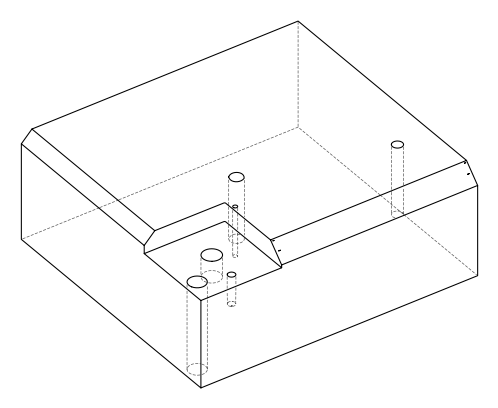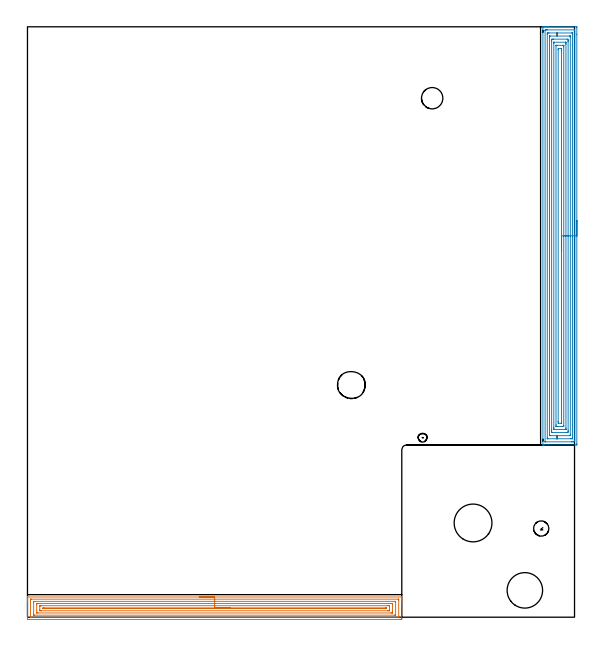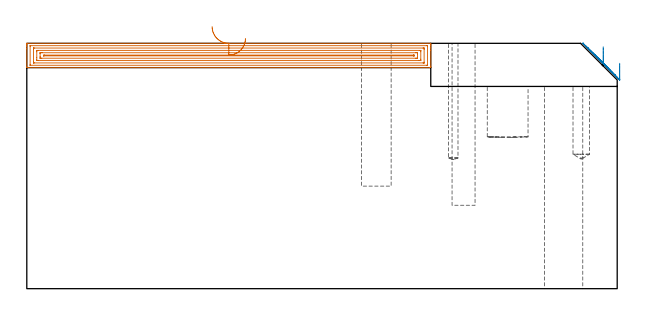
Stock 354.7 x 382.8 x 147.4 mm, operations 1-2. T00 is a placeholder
(PLAN: 16 operations, 11 tool changes, 156.4 min)
(1 AREA_MILL | FG_CHAMFER_SURFACE | UGT0205_001 | 11.84 min | 26630 mm3)
(2 AREA_MILL_1 | FG_CHAMFER_SURFACE_1 | UGT0205_001 | 17.73 min | 67552 mm3)
(3 MILL_CORNER_NOTCH_RECTANGULAR | CORNER_NOTCH_RECTANGULAR | NXT0201_008 | Follow Part, ap 1.5, ae 75% | 120.4 min | 321274 mm3)
(4 MILL_BLIND_HOLE_FROM_SOLID_MATERIAL | STEP1POCKET | NXT0201_011 | Spiral | 1.03 min | 14537 mm3)
(5 MILL_BLIND_HOLE_FROM_SOLID_MATERIAL_1 | STEP1POCKET_3 | NXT0201_011 | Spiral | 2.65 min | 21349 mm3)
(6 INDEXABLE_INSERT_DRILL_BLIND_HOLE_FROM_SOLID | STEP1POCKET_1 | NXT0302_020 | 0.14 min | 14312 mm3)
(7 SPOT_DRILL | STEP1HOLE | NXT0321_9005460120000 | 0.05 min | 181 mm3)
(8 SPOT_DRILL_1 | STEP1POCKET_2 | NXT0321_9005460120000 | 0.03 min | 7 mm3)
(9 SPOT_DRILL_2 | STEP1POCKET_4 | NXT0321_9005460120000 | 0.03 min | 26 mm3)
(10 DRILL_BLIND_HOLE_INTO_CENTER | STEP1HOLE | NXT0301_028 | 0.05 min | 124 mm3)
(11 GUN_DRILL_THROUGH_HOLE | STEP1HOLE | UGT0307_001 | 0.55 min | 2199 mm3)
(12 SPADE_DRILL_TO_ENLARGE_THROUGH_HOLE | STEP1HOLE | UGT0306_005 | 0.52 min | 17512 mm3)
(13 DRILL_TO_ENLARGE_THROUGH_HOLE | STEP1HOLE | UGT0301_055 | 0.53 min | 30396 mm3)
(14 DRILL_BLIND_HOLE_INTO_CENTER_1 | STEP1POCKET_2 | UGT0301_494 | 0.19 min | 3193 mm3)
(15 DRILL_BLIND_HOLE_INTO_CENTER_2 | STEP1POCKET_4 | NXT0301_028 | 0.29 min | 1756 mm3)
(16 BORE_BLIND_HOLE | STEP1POCKET_3 | UGT0332_075 | 0.35 min | 0 mm3)
(TOOL UGT0205_001 | Chamfer Mill 20 x 3 x 45 deg. | D20 FL50 Z2)
(TOOL NXT0201_008 | ENDMILL 6mm [2P460-0600-NA 1630] | D6 FL26 Z6)
(TOOL NXT0201_011 | ENDMILL 12mm [2P460-1200-NA 1630] | D12 FL38 Z6)
(TOOL NXT0302_020 | Index. Insert Drill 24.5mm [880-D2450L25-03] | D24.5 PA176 FL74 Z2)
(TOOL NXT0321_9005460120000 | NC Spot Drill, 142deg, 12mm, Carbide, Uncoated | D12 PA142 FL30 Z2)
(TOOL NXT0301_028 | Carbide Drill 5.7mm [860.1-0570-046A1-MM 2214] | D5.7 PA140 FL70 Z2)
(TOOL UGT0307_001 | Gun Drill 5 mm | D5 PA130 FL24 Z1)
(TOOL UGT0306_005 | Spade Drill 14.5mm | D14.5 PA132 FL10 Z2)
(TOOL UGT0301_055 | Twist Drill 23 mm | D23 PA118 FL155 Z2)
(TOOL UGT0301_494 | Carbide Drill 9.9 mm | D9.9 PA118 FL87 Z2)
(TOOL UGT0332_075 | 17.75 mm Rough Boring Bar | D17.75)
(OP 1 AREA_MILL)
G17 G21 G94 G90
T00 M6
G54
G17 G0 G90 X111.35 Y13.1 S1061 M3
G43 Z157.4 H0
G94 G1 X111.388 Z156.528 F250.
X111.502 Z155.663
X111.691 Z154.812
X111.953 Z153.98
X112.287 Z153.174
X112.69 Z152.4
X113.158 Z151.664
X113.69 Z150.972
X114.279 Z150.329
X114.922 Z149.739
X115.614 Z149.208
X116.35 Z148.74
X117.124 Z148.337
X117.93 Z148.003
X118.762 Z147.741
X119.613 Z147.552
X120.478 Z147.438
X121.35 Z147.4
X242.517
X242.69 Y13.097 Z147.388
X242.693 Y13.037 Z147.329
X242.7 Y12.603 Z146.903
Y12.332 Z146.632
Y11.601 Z145.896
Y10.343 Z144.64
Y8.924 Z143.219
Y-0.63 Z133.667
X242.698 Y-0.894 Z133.404
X242.693 Y-1.492 Z132.806
X242.671 Y-1.494 Z132.804
X242.07 Y-1.5 Z132.8
X0.63
X0.34 Y-1.497 Z132.802
X0.01 Y-1.492 Z132.806
X0. Y-1.157 Z133.14
Y9.816 Z144.111
Y11.236 Z145.532
Y11.601 Z145.896
Y12.332 Z146.632
Y12.604 Z146.903
X0.007 Y13.037 Z147.329
X0.01 Y13.097 Z147.388
X0.183 Y13.1 Z147.4
X121.35
Y11.686 Z145.986
X240.366 Y11.685 Z145.985
X240.535 Y11.683 Z145.983
X240.647 Y11.679 Z145.979
X240.691 Y11.673 Z145.973
X240.694 Y11.66 Z145.96
X240.697 Y11.601 Z145.901
X240.7 Y11.184 Z145.484
Y0.473 Z134.773
X240.697 Y-0.001 Z134.299
X240.694 Y-0.053 Z134.247
X240.691 Y-0.073 Z134.227
X240.619 Y-0.079 Z134.221
X240.451 Y-0.084 Z134.216
X240.366 Y-0.086 Z134.214
X2.334 Y-0.085 Z134.215
X2.165 Y-0.083 Z134.217
X2.053 Y-0.079 Z134.221
X2.009 Y-0.073 Z134.227
X2.006 Y-0.06 Z134.24
X2.003 Y-0.001 Z134.299
X2. Y0.416 Z134.716
Y11.126 Z145.426
X2.003 Y11.601 Z145.901
X2.006 Y11.653 Z145.953
X2.009 Y11.673 Z145.973
X2.081 Y11.679 Z145.979
X2.249 Y11.684 Z145.984
X2.334 Y11.685 Z145.985
X121.35 Y11.686 Z145.986
Y10.271 Z144.571
X238.037
X238.493 Y10.269 Z144.569
X238.644 Y10.267 Z144.567
X238.69 Y10.264 Z144.564
X238.695 Y10.161 Z144.461
X238.698 Y10.023 Z144.323
X238.7 Y9.816 Z144.116
Y9.61 Z143.91
Y1.784 Z136.084
X238.698 Y1.579 Z135.879
X238.69 Y1.371 Z135.671
X238.683 Y1.334 Z135.634
X238.663 Y1.332 Z135.632
X238.607 Y1.33 Z135.63
X238.493 Y1.329 Z135.629
X238.055 Y1.328 Z135.628
X4.663 Y1.329 Z135.629
X4.207 Y1.331 Z135.631
X4.056 Y1.333 Z135.633
X4.01 Y1.336 Z135.636
X4.005 Y1.439 Z135.739
X4.002 Y1.577 Z135.877
X4. Y1.784 Z136.084
Y1.99 Z136.29
Y9.816 Z144.116
X4.002 Y10.021 Z144.321
X4.01 Y10.229 Z144.529
X4.016 Y10.265 Z144.565
X4.037 Y10.268 Z144.568
X4.093 Y10.27 Z144.57
X4.207 Y10.271 Z144.571
X4.645
X121.35
Y8.857 Z143.157
X235.877
X236.646 Y8.851 Z143.151
X236.685
X236.69 Y8.808 Z143.108
X236.695 Y8.698 Z142.998
X236.698 Y8.477 Z142.777
X236.7 Y8.036 Z142.336
Y3.573 Z137.873
X236.698 Y3.125 Z137.425
X236.694 Y2.903 Z137.203
X236.69 Y2.792 Z137.092
X236.684 Y2.749 Z137.049
X236.633 Y2.748 Z137.048
X235.81 Y2.743 Z137.043
X235.744
X6.823
X6.054 Y2.749 Z137.049
X6.015
X6.01 Y2.792 Z137.092
X6.005 Y2.902 Z137.202
X6.002 Y3.123 Z137.423
X6. Y4.461 Z138.761
Y8.027 Z142.327
X6.002 Y8.475 Z142.775
X6.006 Y8.697 Z142.997
X6.01 Y8.808 Z143.108
X6.016 Y8.851 Z143.151
X6.067 Y8.852 Z143.152
X6.89 Y8.857 Z143.157
X6.956
X121.35
Y7.443 Z141.743
X233.717
X234.022 Y7.442 Z141.742
X234.616 Y7.439 Z141.739
X234.67 Y7.436 Z141.736
X234.69 Y7.427 Z141.727
X234.696 Y7.358 Z141.658
X234.698 Y7.139 Z141.439
X234.7 Y6.462 Z140.762
Y4.677 Z138.977
X234.699 Y4.461 Z138.761
X234.697 Y4.292 Z138.592
X234.694 Y4.208 Z138.508
X234.691 Y4.171 Z138.471
X234.631 Y4.164 Z138.464
X234.324 Y4.159 Z138.459
X234.022 Y4.158 Z138.458
X233.432 Y4.157 Z138.457
X8.983
X8.678 Y4.158 Z138.458
X8.084 Y4.161 Z138.461
X8.03 Y4.164 Z138.464
X8.01 Y4.173 Z138.473
X8.004 Y4.242 Z138.542
X8.002 Y4.461 Z138.761
X8. Y5.138 Z139.438
Y6.923 Z141.223
X8.001 Y7.139 Z141.439
X8.003 Y7.308 Z141.608
X8.006 Y7.392 Z141.692
X8.009 Y7.429 Z141.729
X8.069 Y7.436 Z141.736
X8.376 Y7.44 Z141.74
X8.678 Y7.442 Z141.742
X9.267 Y7.443 Z141.743
X121.35
Y6.029 Z140.329
X232.233 Y6.028 Z140.328
X232.453 Y6.027 Z140.327
X232.613 Y6.024 Z140.324
X232.686 Y6.022 Z140.322
X232.69 Y5.981 Z140.281
X232.698 Y5.782 Z140.082
X232.696 Y5.696 Z139.996
X232.69 Y5.59 Z139.89
X232.682 Y5.577 Z139.877
X232.672 Y5.575 Z139.875
X232.639 Y5.573 Z139.873
X232.368 Y5.571 Z139.871
X232.233
X10.467
X10.247 Y5.573 Z139.873
X10.087 Y5.576 Z139.876
X10.014 Y5.578 Z139.878
X10.01 Y5.619 Z139.919
X10.007 Y5.813 Z140.113
X10.018 Y6.022 Z140.322
X10.467 Y6.026 Z140.326
X10.685 Y6.028 Z140.328
X121.35 Y6.029 Z140.329
X122.222 Z140.367
X123.086 Z140.481
X123.938 Z140.67
X124.77 Z140.932
X125.576 Z141.266
X126.35 Z141.669
X127.086 Z142.137
X127.778 Z142.668
X128.421 Z143.258
X129.01 Z143.901
X129.541 Z144.593
X130.01 Z145.329
X130.413 Z146.103
X130.747 Z146.909
X131.009 Z147.741
X131.198 Z148.592
X131.312 Z149.457
X131.35 Z150.329
G0 Z157.4
M5
M2
(OP 2 AREA_MILL_1)
G17 G21 G94 G90
T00 M6
G54
G17 G0 G90 X356.2 Y257.25 S1061 M3
G43 Z157.4 H0
Z135.4
G94 G1 Y257.212 Z134.528 F250.
Y257.098 Z133.664
Y256.909 Z132.812
Y256.647 Z131.98
Y256.313 Z131.174
Y255.91 Z130.4
Y255.442 Z129.664
Y254.91 Z128.972
Y254.321 Z128.329
Y253.678 Z127.74
Y252.986 Z127.208
Y252.25 Z126.74
Y251.476 Z126.337
Y250.67 Z126.003
Y249.838 Z125.741
Y248.986 Z125.552
Y248.122 Z125.438
Y247.25 Z125.4
X356.199 Y112.321 Z125.401
X356.196 Y111.883 Z125.402
X356.192 Y111.71 Z125.406
X355.764 Y111.7 Z125.833
X337.889 Z143.707
X335.516 Z146.079
X334.829 Z146.77
X334.54 Z147.06
X334.313 Z147.281
X334.198 Y111.702 Z147.392
Y111.703 Z147.393
X334.2 Y111.874 Z147.4
Y382.626
X334.198 Y382.797 Z147.393
Y382.798 Z147.392
X334.54 Y382.8 Z147.059
X334.829 Z146.77
X335.516 Z146.079
X336.74 Z144.857
X337.277 Z144.317
X337.889 Z143.706
X355.764 Z125.833
X356.035 Y382.798 Z125.563
X356.192 Y382.79 Z125.406
X356.199 Y382.631 Z125.399
X356.2 Y382.179 Z125.4
Y377.962
Y247.25
X354.786 Z126.814
X354.785 Y114.208 Z126.815
X354.784 Y114.108 Z126.816
X354.779 Y113.721 Z126.821
X354.399 Y113.706 Z127.201
X354.003 Y113.702 Z127.597
X353.525 Y113.7 Z128.075
X352.645 Z128.955
X335.706 Y113.701 Z145.894
X335.674 Y113.703 Z145.926
X335.64 Y113.708 Z145.96
X335.621 Y113.712 Z145.979
X335.62 Y113.738 Z145.98
X335.615 Y114.008 Z145.985
Y380.292
X335.616 Y380.392 Z145.984
X335.621 Y380.779 Z145.979
X336.001 Y380.794 Z145.599
X336.397 Y380.798 Z145.203
X336.875 Y380.8 Z144.725
X337.277 Z144.323
X354.694 Y380.799 Z126.906
X354.726 Y380.797 Z126.874
X354.76 Y380.792 Z126.84
X354.779 Y380.788 Z126.821
X354.78 Y380.762 Z126.82
X354.785 Y380.492 Z126.815
X354.786 Y247.25 Z126.814
X353.372 Z128.228
X353.371 Y116.537 Z128.229
X353.369 Y115.895 Z128.231
X353.367 Y115.77 Z128.233
X353.365 Y115.715 Z128.235
X353.308 Y115.707 Z128.292
X353.123 Y115.704 Z128.477
X352.435 Y115.7 Z129.165
X352.243 Z129.357
X337.469 Z144.131
X337.277 Y115.703 Z144.323
X337.085 Y115.708 Z144.515
X337.036 Y115.71 Z144.564
X337.033 Y115.745 Z144.567
X337.03 Y115.811 Z144.57
X337.029 Y115.895 Z144.571
X337.028 Y116.147 Z144.572
X337.029 Y377.963 Z144.571
X337.031 Y378.605 Z144.569
X337.033 Y378.73 Z144.567
X337.035 Y378.785 Z144.565
X337.092 Y378.793 Z144.508
X337.277 Y378.796 Z144.323
X337.965 Y378.8 Z143.635
X338.157 Z143.443
X352.931 Z128.669
X353.123 Y378.797 Z128.477
X353.315 Y378.792 Z128.285
X353.364 Y378.79 Z128.236
X353.367 Y378.755 Z128.233
X353.37 Y378.689 Z128.23
X353.371 Y378.605 Z128.229
X353.372 Y378.352 Z128.228
Y247.25
X351.957 Z129.643
Y118.576
X351.955 Y117.975 Z129.645
X351.951 Y117.772 Z129.649
X351.949 Y117.71 Z129.651
X351.902 Y117.707 Z129.698
X351.794 Y117.704 Z129.806
X351.362 Y117.7 Z130.238
X339.02 Z142.58
X338.605 Y117.704 Z142.995
X338.501 Y117.707 Z143.099
X338.455 Y117.71 Z143.145
X338.45 Y117.742 Z143.15
X338.448 Y117.837 Z143.152
X338.443 Y118.286 Z143.157
Y375.924
X338.445 Y376.525 Z143.155
X338.449 Y376.728 Z143.151
X338.451 Y376.79 Z143.149
X338.498 Y376.793 Z143.102
X338.606 Y376.796 Z142.994
X339.038 Y376.8 Z142.562
X351.38 Z130.22
X351.795 Y376.796 Z129.805
X351.899 Y376.793 Z129.701
X351.945 Y376.79 Z129.655
X351.95 Y376.759 Z129.65
X351.952 Y376.663 Z129.648
X351.957 Y376.214 Z129.643
Y247.25
X350.543 Z131.057
Y121.195
X350.539 Y120.363 Z131.061
X350.537 Y120.307 Z131.063
X350.482 Y119.71 Z131.118
X350.251 Y119.704 Z131.349
X349.602 Y119.701 Z131.998
X349.375 Y119.7 Z132.225
X340.57 Y119.701 Z141.03
X339.918 Y119.71 Z141.682
X339.863 Y120.363 Z141.737
X339.86 Y120.422 Z141.74
X339.857 Y121.257 Z141.743
Y121.319
Y373.305
X339.861 Y374.137 Z141.739
X339.863 Y374.193 Z141.737
X339.918 Y374.79 Z141.682
X340.149 Y374.796 Z141.451
X340.798 Y374.799 Z140.802
X341.025 Y374.8 Z140.575
X349.83 Y374.799 Z131.77
X350.482 Y374.79 Z131.118
X350.537 Y374.137 Z131.063
X350.54 Y374.078 Z131.06
X350.543 Y373.243 Z131.057
Y373.181
Y247.25
X349.129 Z132.471
Y122.63
X349.128 Y122.15 Z132.472
X349.125 Y121.741 Z132.475
X349.122 Y121.717 Z132.478
X349.108 Y121.71 Z132.492
X349.054 Y121.705 Z132.546
X348.943 Y121.701 Z132.657
X341.531 Y121.7 Z140.069
X341.412 Y121.701 Z140.188
X341.334 Y121.705 Z140.266
X341.289 Y121.71 Z140.311
X341.278 Y121.717 Z140.322
X341.276 Y121.738 Z140.324
X341.272 Y122.15 Z140.328
X341.271 Y122.564 Z140.329
Y123.044
Y371.87
X341.272 Y372.35 Z140.328
X341.275 Y372.759 Z140.325
X341.278 Y372.783 Z140.322
X341.292 Y372.79 Z140.308
X341.346 Y372.795 Z140.254
X341.457 Y372.799 Z140.143
X348.869 Y372.8 Z132.731
X348.988 Y372.799 Z132.612
X349.066 Y372.795 Z132.534
X349.111 Y372.79 Z132.489
X349.122 Y372.783 Z132.478
X349.124 Y372.763 Z132.476
X349.128 Y372.35 Z132.472
X349.129 Y371.936 Z132.471
Y371.456
Y247.25
X347.715 Z133.885
X347.714 Y124.067 Z133.886
X347.712 Y123.937 Z133.888
X347.708 Y123.747 Z133.892
X347.703 Y123.71 Z133.897
X347.584 Y123.706 Z134.016
X347.429 Y123.702 Z134.171
X347.194 Y123.7 Z134.406
X346.961 Z134.639
X343.439 Z138.161
X342.792 Y123.701 Z138.808
X342.726 Y123.706 Z138.874
X342.704 Y123.71 Z138.896
X342.692 Y123.716 Z138.908
X342.69 Y123.743 Z138.91
X342.687 Y123.808 Z138.913
X342.686 Y123.937 Z138.914
X342.685 Y124.703 Z138.915
X342.686 Y370.433 Z138.914
X342.688 Y370.563 Z138.912
X342.692 Y370.753 Z138.908
X342.697 Y370.79 Z138.903
X342.816 Y370.794 Z138.784
X342.971 Y370.798 Z138.629
X343.206 Y370.8 Z138.394
X343.439 Z138.161
X346.961 Z134.639
X347.608 Y370.799 Z133.992
X347.674 Y370.795 Z133.926
X347.696 Y370.79 Z133.904
X347.708 Y370.784 Z133.892
X347.71 Y370.757 Z133.89
X347.713 Y370.692 Z133.887
X347.714 Y370.563 Z133.886
X347.715 Y369.797 Z133.885
Y247.25
X346.3 Z135.3
Y126.618
X346.299 Y126.396 Z135.301
X346.293 Y125.725 Z135.307
X346.103 Y125.702 Z135.497
X344.343 Y125.701 Z137.257
X344.32 Y125.703 Z137.28
X344.107 Y125.725 Z137.493
X344.103 Y125.944 Z137.497
X344.1 Y126.618 Z137.5
Y126.842
Y367.882
X344.101 Y368.104 Z137.499
X344.107 Y368.775 Z137.493
X344.297 Y368.798 Z137.303
X346.057 Y368.799 Z135.543
X346.08 Y368.797 Z135.52
X346.293 Y368.775 Z135.307
X346.297 Y368.556 Z135.303
X346.3 Y367.882 Z135.3
Y367.658
Y247.25
Y246.378 Z135.338
Y245.514 Z135.451
Y244.662 Z135.64
Y243.83 Z135.903
Y243.024 Z136.236
Y242.25 Z136.639
Y241.514 Z137.108
Y240.822 Z137.639
Y240.179 Z138.228
Y239.59 Z138.872
Y239.058 Z139.564
Y238.59 Z140.3
Y238.187 Z141.073
Y237.853 Z141.879
Y237.591 Z142.711
Y237.402 Z143.563
Y237.288 Z144.428
Y237.25 Z145.3
G0 Z157.4
M5
M2
